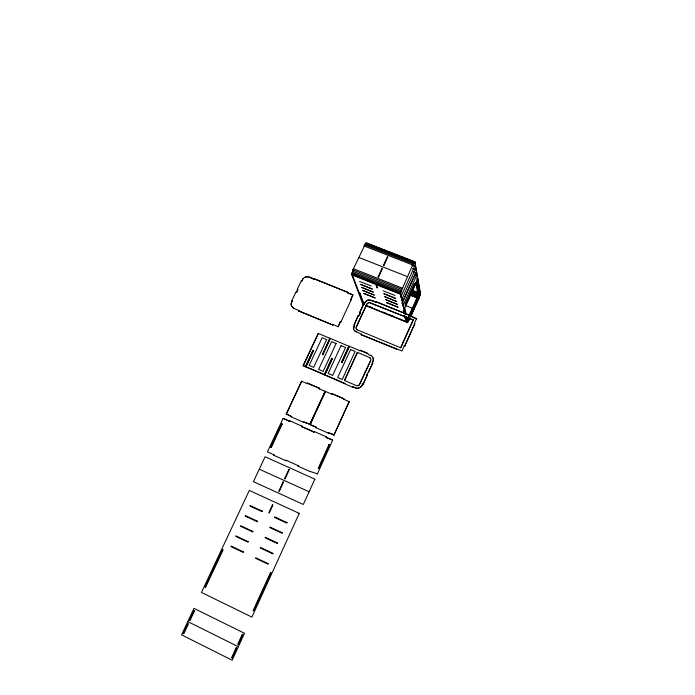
<?xml version="1.0" encoding="UTF-8"?>
<svg xmlns="http://www.w3.org/2000/svg" width="695" height="695" viewBox="0 0 695 695"><rect width="100%" height="100%" fill="white"/><g stroke="black" fill="none" stroke-linecap="round" stroke-linejoin="round"><path stroke-width="1.04" d="M419.189 297.477L420.267 293.377L414.733 262.302L365.692 243.302L353.451 268.791L351.974 273.96L363.52 304.21M369.358 357.439L357.421 352.374L344.494 380.469L356.474 385.629L358.959 385.369L370.609 360.644C372.138 359.028 368.046 356.353 370.348 358.107M373.319 360.305C372.85 364.137 373.163 354.945 373.311 358.924M353.564 328.37C356.014 317.12 352.93 332.679 353.625 328.5M356.057 328.057C355.284 326.937 357.908 331.098 356.969 329.717M291.101 304.679L291.162 303.463L291.448 305.982L293.837 308.467L291.448 305.982M363.806 304.228A4.822 1.025 -68 0 1 363.059 304.705L351.844 274.89L353.381 268.661L402.127 288.051L401.623 289.242L352.869 269.842M411.066 315.686L419.259 297.495L420.449 293.472L414.915 261.833L412.656 264.986L400.485 292.873L405.133 314.088M409.12 317.702L408.078 319.943L407.062 319.587L418.086 295.427L415.94 282.752M417.973 295.862L418.555 294.984L416.183 281.918M419.05 293.333L418.034 297.026L409.329 316.312M356.135 327.588L366.951 303.758L368.915 302.299L413.247 319.978L400.702 347.804L357.517 329.934M401.267 290.458L400.581 293.837L405.315 313.671M291.248 303.611L292.221 300.909L291.526 302.36M418.373 295.931L417.556 297.981M410.007 315.747L419.337 294.202L416.861 280.658M410.476 314.896L412.682 310.005L412.274 309.84M411.049 315.547L418.772 298.468L410.78 295.279M409.346 319.5L410.206 317.589M361.331 334.799L361.487 334.217L361.331 334.799L401.988 351.018L404.195 345.919L404.69 346.232L404.195 345.919M411.162 316.373C422.317 320.421 413.829 318.918 411.362 315.93L376.412 301.839C374.092 302.655 368.254 297.495 365.448 301.847C367.881 298.129 373.18 300.787 376.204 302.282M396.402 349.246L396.567 348.673M411.188 316.512L411.362 315.93M413.221 319.839L400.702 347.804M404.69 346.232L414.802 323.774L414.342 323.592L416.531 318.545M404.655 346.11L414.776 323.644L414.342 323.592M405.515 304.393L414.898 283.525L414.472 283.352L405.081 304.219M403.717 312.941L403.378 310.352L404.325 313.871M406.775 302.629L409.459 296.713M410.354 294.741L412.152 290.797M413.047 288.825L415.732 282.9M404.273 309.31L417.799 279.32L416.531 278.817L417.825 279.468M357.169 385.821L358.907 385.265L359.749 384.213L370.609 360.644M400.624 297.33L414.698 266.246L412.248 265.29M331.897 358.359L324.409 374.735L331.897 358.359L332.349 358.551L324.791 374.822L352.461 387.202L352.608 386.637C356.022 389.339 361.852 388.653 362.677 383.814L363.19 384.118L367.281 375.126L366.769 374.822L367.281 375.126M366.821 374.935L372.737 363.155L372.233 362.842L372.737 363.155M372.277 362.964L372.92 361.331M363.137 384.005L367.229 375.013M372.694 363.033L368.671 372.094M401.345 300.327L415.28 269.521L412.856 268.574M402.023 303.124L415.845 272.744L413.447 271.797M402.049 303.263L415.845 272.744M402.744 306.147L416.409 275.898L415.975 275.724L416.409 275.898M310.569 471.193C309.588 471.862 316.26 472.791 317.233 474.207L332.67 440.17L326.111 437.294L326.32 436.825L326.181 437.372L332.67 440.17M328.292 432.516C327.328 433.202 333.131 433.611 334.017 435.079L349.211 401.58L333.947 434.992M331.654 393.579L343.851 398.808L343.643 399.269L343.79 398.704L331.584 393.474L331.445 394.039L331.584 393.474M360.027 350.871L360.184 350.297L367.785 353.46C366.647 354.659 373.875 356.405 370.539 355.241M328.943 444.731L318.24 468.378L318.71 468.586L329.473 445.009L328.943 444.731L329.473 445.009M329.404 444.93L318.71 468.586M341.923 361.522L348.907 346.153L341.48 362.477M341.94 362.668L349.368 346.336L359.975 350.749M342.374 361.713L349.368 346.336M298.051 466.145L298.268 465.676L298.138 466.215L310.439 471.731M314.062 431.447L313.932 431.995L314.062 431.447L326.398 436.903M316.043 427.156L315.904 427.712L316.043 427.156L310.187 424.593L325.538 391.433L331.445 394.039M376.256 302.421L376.412 301.839M358.238 315.617L354.259 324.478L358.238 315.617C359.124 316.72 360.94 312.793 359.61 312.663L363.633 303.984L364.137 304.314L363.633 303.984M360.114 312.993L359.663 312.811L363.685 304.132M358.69 315.799L360.062 312.854M364.084 304.167L365.396 301.7M364.137 304.314L364.762 302.699M316.121 427.243L310.274 424.68L311.343 422.369L310.787 422.065L309.718 424.384L325.069 391.233L324.435 392.857M378.123 276.888L382.033 268.183L382.528 268.522M383.414 265.455L387.315 256.794L387.801 257.133M311.03 422.169L324.244 393.622M378.575 277.07L382.485 268.366M383.866 265.638L387.758 256.968M324.904 393.066L325.538 391.433M413.247 319.978L368.967 302.438L366.995 303.897L356.292 326.789M376.499 285.584L376.056 285.402L377.263 288.069L376.699 285.15M359.758 293.273L359.341 293.108L363.546 303.533L359.949 292.864M344.972 383.397L324.86 374.935L332.349 358.551M286.045 460.186L285.914 460.733L286.045 460.186L298.355 465.746M301.752 426.643L301.882 426.096L301.752 426.643L313.932 431.995M303.863 421.822C302.916 422.499 308.728 422.994 309.718 424.384M319.448 388.27L319.309 388.835L319.448 388.27L307.372 383.101L307.242 383.666L307.372 383.101M332.853 324.452L332.714 325.025L332.853 324.452L338.152 326.737L340.359 321.733L338.152 326.737M347.674 292.769L352.895 294.871L350.645 299.693L351.149 300.023L350.706 299.84L352.956 295.019L347.735 292.916L347.882 292.326L313.905 278.617L313.775 279.199L313.905 278.617M347.735 292.916L347.882 292.326M273.665 455.199L273.882 454.73L273.761 455.277L285.914 460.733M289.763 420.77L289.633 421.326L289.763 420.77L301.96 426.183M286.21 414.098C287.695 413.968 292.317 417.782 291.752 416.522L286.21 414.098L301.639 381.19L307.242 383.666M322.497 354.493L329.951 338.265L322.497 354.493L322.949 354.685L330.403 338.448L348.968 346.275M340.428 321.863L340.871 322.054L351.097 299.875M305.47 366.691L312.985 350.41L305.47 366.691L303.15 365.622L318.293 333.418L330.021 338.395M303.229 365.744L318.293 333.418M324.409 374.735L305.843 366.769L313.436 350.593L312.985 350.41M305.922 366.882L313.436 350.593M289.546 421.24L283.108 418.407L267.427 451.837L273.978 454.808M281.727 423.976L270.841 447.18L281.631 423.889L282.179 424.176L281.631 423.889M286.297 414.185L301.639 381.19M282.083 424.089L271.293 447.389L270.746 447.102M298.624 310.96L298.754 310.387L298.624 310.96L332.714 325.025M296.331 292.343C298.841 285.35 297.79 293.134 295.888 292.169L291.787 300.727L292.308 301.048M313.697 279.051C309.953 276.054 303.089 275.55 301.873 281.084L301.361 280.754L297.278 289.276L297.799 289.598M303.124 278.513L301.873 281.084M407.67 319.778L408.443 318.284L408.026 318.11M412.674 265.177L414.472 262.345M364.076 246.143L365.587 243.719L366.5 243.658M408.078 319.943L406.879 321.759M408.886 320.273L407.435 322.193L403.421 320.569M406.679 316.633L407.47 319.761L408.173 318.823M358.047 388.323L360.392 387.271L362.034 385.447M407.218 320.604L407.218 321.385M365.692 243.302L366.5 242.929L414.915 261.833M307.59 276.749L305.14 277.062M352.608 386.637L356.691 388.201M366.152 242.946L415.054 262.111M369.34 244.562L374.388 246.534M378.419 248.115L382.45 249.687M385.482 250.869L388.505 252.05M390.52 252.841L404.646 258.358M406.662 259.148L411.709 261.12M365.153 243.962L413.733 262.953M364.58 244.892L413.186 263.909M364.041 245.952L412.656 264.986M412.274 265.447L414.698 266.246M412.882 268.73L415.28 269.521M413.473 271.945L415.871 272.892M383.371 265.299L383.822 265.473M412.248 290.189L420.267 293.377M378.08 276.732L378.532 276.914M412.257 290.64L420.267 293.82M412.309 291.066L417.313 293.047M412.144 291.335L420.145 294.524M411.918 292.221L419.919 295.401M410.71 292.751L419.702 296.331M410.597 292.83L419.589 296.409M410.198 293.889L419.259 297.495M352.408 271.137L401.137 290.553M410.815 295.384L418.807 298.572M352.052 272.379L400.746 291.787M351.826 273.465L400.485 292.873M351.766 274.343L400.581 293.837M351.844 274.89L400.381 294.272M405.063 305.27L414.064 308.884M376.455 301.986L411.388 316.069M313.975 278.773L347.943 292.473M313.775 279.199L308.71 277.036M407.331 318.545L409.329 319.353L408.868 320.491A4.874 0.808 -67.9 0 1 407.27 322.61L405.628 316.173M369.54 306.643L372.555 307.868M405.68 321.272L407.687 322.089M366.074 305.331L369.088 306.547M383.171 312.255L386.194 313.471M388.201 314.288L393.231 316.321M395.238 317.137L398.261 318.362M400.268 319.179L407.435 322.193M369.254 306.73L372.268 307.954M374.284 308.762L379.305 310.804M381.312 311.612L394.378 316.903M398.4 318.527L401.406 319.752M365.891 305.731L407.131 322.437M358.299 315.756L358.75 315.938M296.409 292.491L295.888 292.169M354.198 324.339L354.711 324.661M340.359 321.733L340.871 322.054M356.344 332.097L354.45 330.638L361.539 334.347M361.278 334.669L396.367 349.125M293.75 308.328L298.833 310.526M298.546 310.821L332.644 324.895M322.419 354.372L322.949 354.685M341.419 362.356L341.87 362.547M313.063 350.532L313.514 350.714M331.967 358.472L332.418 358.663M363.19 384.118L362.677 383.814M303.15 365.622L305.392 366.578M305.843 366.769L324.339 374.631M307.451 383.214L319.518 388.383M319.231 388.731L325.138 391.337M343.582 399.165L349.272 401.675M303.941 421.908L309.796 424.471M328.37 432.603L334.017 435.079M291.535 416.983L303.732 422.378M315.825 427.625L328.153 433.072M301.665 426.556L313.853 431.908M289.633 421.326L283.108 418.407M259.287 469.186L309.11 491.773M187.78 621.573L238.35 646.732M371.521 355.727L373.059 357.829M324.079 393.622L324.556 393.822M344.494 380.469L357.421 352.374M353.851 329.56L354.511 330.768M360.184 350.297L367.785 353.46M359.576 281.423L371.26 285.966M358.776 257.445L407.435 276.645M383.101 290.831L394.916 295.427M404.342 315.504L405.984 320.708L405.037 316.798M406.062 316.807L407.313 322.028M404.533 307.555L406.201 314.618M404.108 307.39L405.784 314.444M413.473 307.207L413.881 307.364L417.391 299.588L416.983 299.423M417.287 283.047L417.617 284.915M418.121 287.721L418.451 289.546M419.05 292.89L419.024 289.181M417.643 281.388L418.677 287.235M268.201 563.654L267.975 564.149L255.56 558.259L255.786 557.764L268.201 563.654M272.935 553.333L272.709 553.819L260.304 547.964L260.529 547.478L272.935 553.333M277.644 543.047L277.418 543.533L265.03 537.721L265.255 537.235L277.644 543.047M282.335 532.804L282.109 533.291L269.738 527.522L269.955 527.036L282.335 532.804M287.009 522.614L286.783 523.092L274.421 517.367L274.647 516.889L287.009 522.614M236.178 647.74L231.574 657.809L232.052 658.043L236.647 647.975L236.178 647.74M242.303 634.327L237.733 644.343L238.203 644.578L242.772 634.561L242.303 634.327M270.598 572.411L253.119 610.662L253.588 610.888L271.067 572.637L270.598 572.411M244.492 633.293L232.182 660.25L181.543 634.856L193.983 608.36L244.492 633.293M299.25 513.37L251.894 617.091L201.454 592.427L249.323 490.427L299.25 513.37M314.87 479.159L303.315 504.457L253.432 481.652L265.108 456.771L314.87 479.159M350.584 349.559L337.666 377.533L342.227 379.461L355.128 351.453L350.584 349.559M341.063 345.597L328.127 373.484L332.662 375.404L345.589 347.483L341.063 345.597M272.483 504.796L268.774 512.806L269.234 513.014L272.944 505.004L272.483 504.796M283.091 481.896L278.756 491.261L279.216 491.469L283.551 482.104L283.091 481.896M288.868 469.403L284.559 478.725L285.019 478.933L289.329 469.611L288.868 469.403M336.102 343.53L323.14 371.365L318.623 369.453L331.593 341.653L336.102 343.53M243.441 551.908L243.215 552.395L230.94 546.565L231.166 546.079L243.441 551.908M248.193 541.666L247.967 542.152L235.709 536.366L235.935 535.88L248.193 541.666M252.937 531.466L252.711 531.944L240.461 526.202L240.687 525.724L252.937 531.466M257.654 521.311L257.428 521.789L245.187 516.09L245.413 515.603L257.654 521.311M262.354 511.19L262.128 511.676L249.905 506.012L250.122 505.534L262.354 511.19M326.65 339.594L313.662 367.351L309.162 365.44L322.159 337.718L326.65 339.594M187.919 623.702L183.272 633.605L183.732 633.84L188.38 623.936L187.919 623.702M194.105 610.514L189.483 620.357L189.944 620.592L194.565 610.74L194.105 610.514M222.678 549.589L205.025 587.223L205.485 587.449L223.138 549.806L222.678 549.589M372.259 289.051L360.636 284.394L372.259 289.051M395.698 298.442L383.944 293.733L395.698 298.442M373.241 292.082L361.721 287.461L373.241 292.082M396.463 301.395L384.822 296.73L396.463 301.395M374.205 295.054L362.799 290.467L374.205 295.054M397.21 304.297L385.682 299.658L397.21 304.297M375.152 297.964L363.85 293.42L375.152 297.964M397.94 307.138L386.516 302.542L397.94 307.138"/></g></svg>
